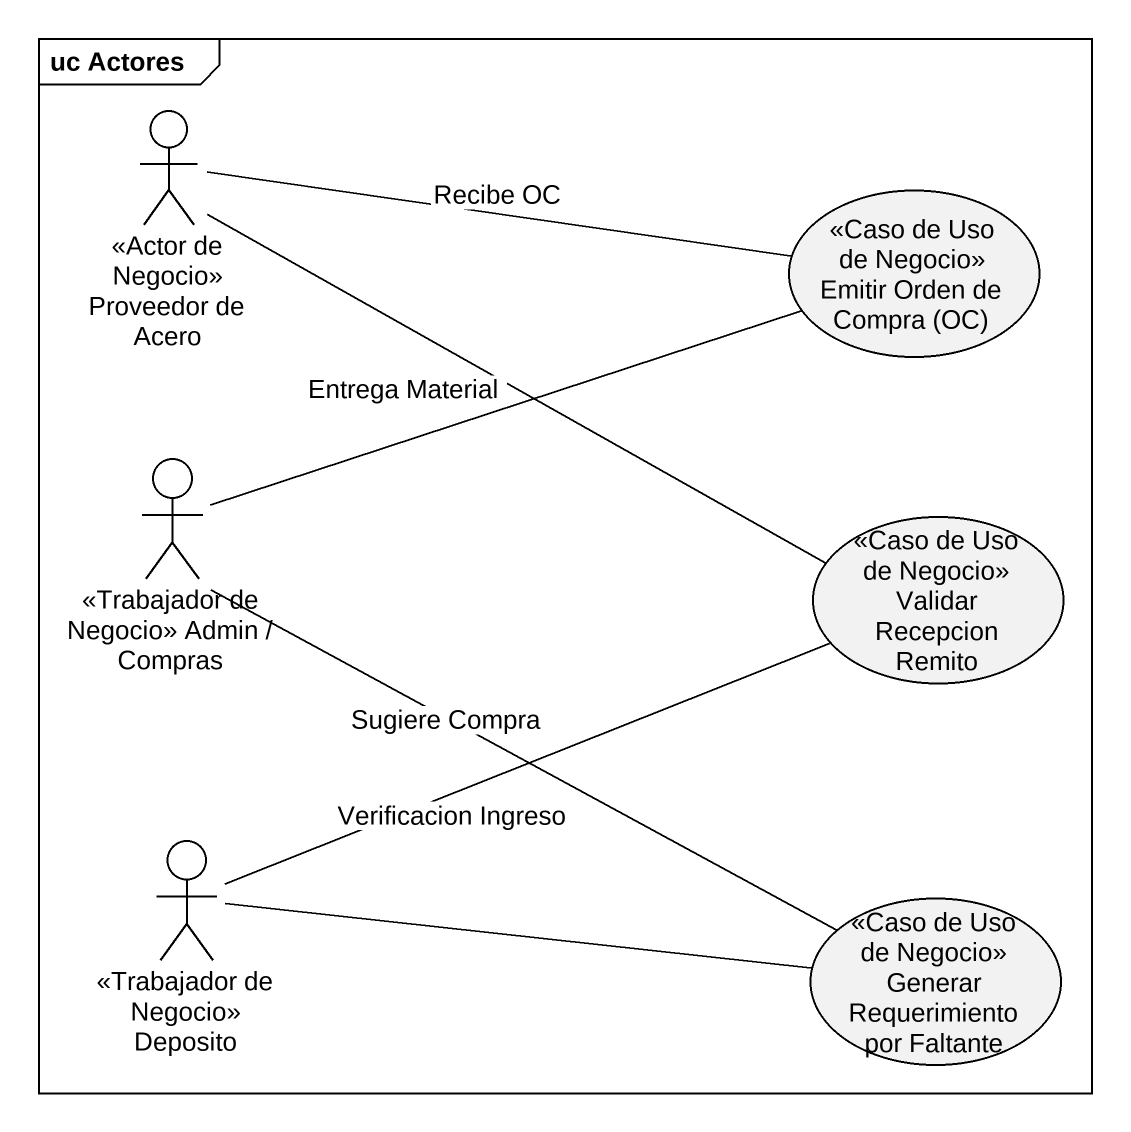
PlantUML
@startuml
mainframe uc Actores
actor "<<Actor de Negocio>> Proveedor de Acero" as Actor_de_Negocio_Proveedor
usecase "<<Caso de Uso de Negocio>> Emitir Orden de Compra (OC)" as Caso_de_Uso_de_Negocio
actor "<<Trabajador de Negocio>> Admin / Compras" as Trabajador_de_Negocio_Admin
usecase "<<Caso de Uso de Negocio>> Validar Recepcion Remito" as Caso_de_Uso_de_Negocio_2
actor "<<Trabajador de Negocio>> Deposito" as Trabajador_de_Negocio
usecase "<<Caso de Uso de Negocio>> Generar Requerimiento por Faltante" as Caso_de_Uso_de_Negocio_3
Actor_de_Negocio_Proveedor -right- Caso_de_Uso_de_Negocio : Recibe OC
Actor_de_Negocio_Proveedor -right- Caso_de_Uso_de_Negocio_2 : Entrega Material
Trabajador_de_Negocio_Admin -right- Caso_de_Uso_de_Negocio
Trabajador_de_Negocio_Admin -right- Caso_de_Uso_de_Negocio_3 : Sugiere Compra
Trabajador_de_Negocio -right- Caso_de_Uso_de_Negocio_2 : Verificacion Ingreso
Trabajador_de_Negocio -right- Caso_de_Uso_de_Negocio_3
@enduml
